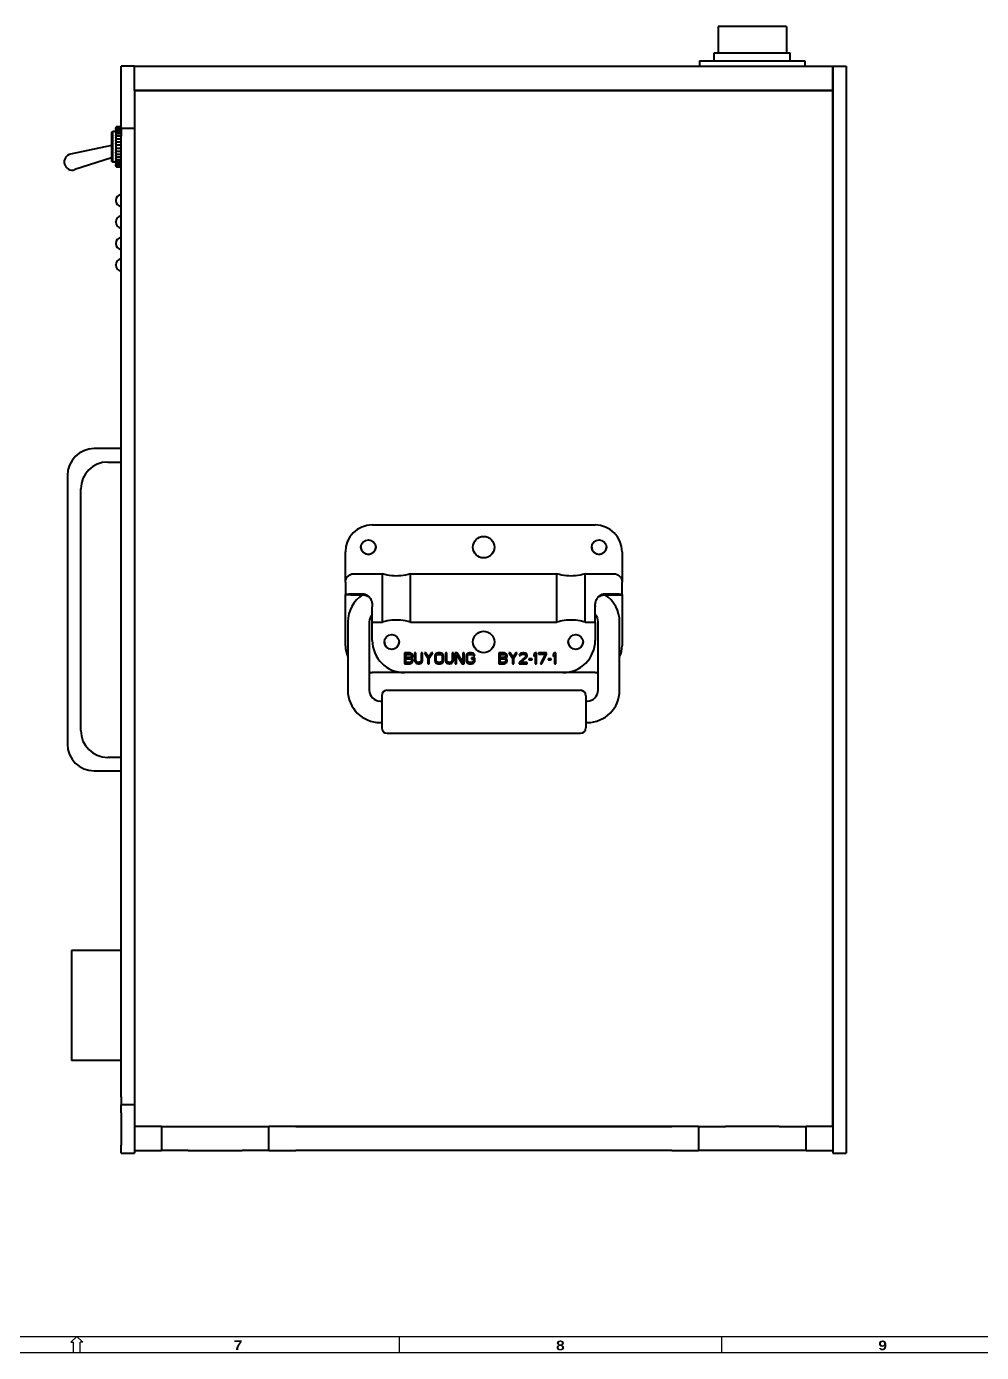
# Model space of a CAD drawing. Header units: millimetres. Extents: x 12 to 1415, y 12 to 997.
# Drawn here: x 703.6 to 1059.2, y 11.9 to 505.7 of the extents above; entities that cross this region are included whole.
import ezdxf

# ---------------------------------------------------------------- set-up
doc = ezdxf.new("R2010")
doc.units = ezdxf.units.MM
doc.header["$LTSCALE"] = 1.2
doc.layers.get('0').update_dxf_attribs({"lineweight": 25})
doc.layers.add('Default', color=7, linetype='Continuous', lineweight=25)
doc.layers.add('가시적인 것(ISO)', color=7, linetype='Continuous', lineweight=40)
doc.styles.get("Standard").update_dxf_attribs({"font": 'txt.shx'})

# ---------------------------------------------------------------- blocks, each defined once
blk = doc.blocks.new('경계 A0_테크윈승압기_도면경계')
at = {"layer": 'Default', "color": 7, "linetype": 'Continuous'}
for p, q in [((34.95, 14.9), (1173.95, 14.9)), ((701.95, 14.9), (701.95, 9.9)), ((701.95, 14.9), (701.95, 9.9)), ((801.95, 14.9), (801.95, 9.9)), ((801.95, 14.9), (801.95, 9.9)), ((9.95, 9.9), (1178.95, 9.9))]:
    blk.add_line(p, q, dxfattribs=at)
at = {"layer": 'Default', "color": 7, "linetype": 'Continuous', "lineweight": 25}
for p, q in [((600.13, 13.08), (601.95, 14.9)), ((600.13, 13.08), (600.95, 13.08)), ((600.95, 9.9), (600.95, 13.08)), ((603.77, 13.08), (601.95, 14.9)), ((602.95, 9.9), (602.95, 13.08)), ((603.77, 13.08), (602.95, 13.08)), ((600.95, 9.9), (602.95, 9.9))]:
    blk.add_line(p, q, dxfattribs=at)
at = {"layer": 'Default', "color": 7, "char_height": 3, "attachment_point": 1, "line_spacing_factor": 0.498}
for s, insert in [('\\f돋움체|b0|i0;\\H3.0000;{\\fArial Black|b0|i0;\\H3.0000;\\fArial Black|b0|i0;\\H3.0000;\\fArial Black|b0|i0;\\H3.0000;7}', (650.65, 13.64)), ('\\f돋움체|b0|i0;\\H3.0000;{\\fArial Black|b0|i0;\\H3.0000;\\fArial Black|b0|i0;\\H3.0000;\\fArial Black|b0|i0;\\H3.0000;8}', (750.65, 13.59)), ('\\f돋움체|b0|i0;\\H3.0000;{\\fArial Black|b0|i0;\\H3.0000;\\fArial Black|b0|i0;\\H3.0000;\\fArial Black|b0|i0;\\H3.0000;9}', (850.65, 13.59))]:
    blk.add_mtext(s, dxfattribs=dict(at, insert=insert))

msp = doc.modelspace()

# ---------------------------------------------------------------- linework, layer by layer
at = {"layer": '가시적인 것(ISO)'}
for p, q in [((986.55, 505.68), (961.15, 505.68)), ((961.15, 505.68), (961.15, 495.88)), ((986.55, 505.68), (986.55, 495.88)), ((959.7, 495.88), (988, 495.88)), ((959.7, 492.88), (959.7, 495.88)), ((988, 492.88), (988, 495.88)), ((743.85, 490.88), (738.85, 490.88)), ((738.85, 487.88), (738.85, 490.88)), ((743.85, 490.88), (1003.85, 490.88)), ((743.85, 481.88), (743.85, 490.88)), ((954.25, 492.88), (993.45, 492.88)), ((954.25, 492.88), (954.25, 490.88)), ((993.45, 492.88), (993.45, 490.88)), ((1003.85, 481.88), (1003.85, 490.88)), ((1003.85, 490.88), (1003.85, 86.08)), ((1003.85, 490.88), (1008.85, 490.88)), ((1008.85, 490.88), (1008.85, 86.08)), ((738.85, 470.88), (738.85, 487.88)), ((743.85, 481.88), (1003.85, 481.88)), ((743.85, 481.88), (743.85, 96.08)), ((1003.85, 481.88), (743.85, 481.88)), ((1003.85, 96.08), (1003.85, 481.88)), ((738.85, 467.88), (738.85, 470.88)), ((735.25, 466.2), (735.75, 466.7)), ((735.25, 466.2), (735.25, 455.64)), ((735.75, 455.13), (735.75, 466.7)), ((735.75, 466.7), (736.85, 466.7)), ((736.85, 467.93), (736.85, 467.85)), ((736.85, 467.85), (736.85, 467.84)), ((736.85, 467.84), (736.85, 467.6)), ((736.85, 467.6), (736.85, 467.58)), ((736.85, 467.58), (736.85, 467.18)), ((736.85, 467.18), (736.85, 467.15)), ((736.85, 467.15), (736.85, 466.61)), ((736.85, 466.61), (736.85, 466.56)), ((736.85, 466.56), (736.85, 465.9)), ((736.85, 465.9), (736.85, 465.84)), ((736.85, 465.84), (736.85, 465.06)), ((736.85, 465.06), (736.85, 465)), ((736.85, 465), (736.85, 464.12)), ((737.06, 465.83), (738.85, 465.83)), ((737.07, 466.64), (738.85, 466.64)), ((737.09, 467.31), (738.85, 467.31)), ((737.1, 468.18), (738.85, 468.18)), ((737.1, 467.83), (738.85, 467.83)), ((738.85, 468.36), (737.11, 468.36)), ((737.11, 468.36), (738.85, 468.36)), ((738.85, 468.18), (737.11, 468.18)), ((738.85, 467.81), (737.11, 467.81)), ((738.85, 467.28), (737.11, 467.28)), ((738.85, 466.59), (737.11, 466.59)), ((738.85, 465.76), (737.11, 465.76)), ((738.85, 464.8), (737.11, 464.8)), ((738.85, 467.88), (738.85, 464.88)), ((738.85, 467.88), (743.85, 467.88)), ((738.85, 107.08), (738.85, 464.88)), ((735.25, 461.4), (720.02, 458.16)), ((736.85, 464.12), (736.85, 464.05)), ((736.85, 464.05), (736.85, 463.1)), ((736.85, 463.1), (736.85, 463.02)), ((736.85, 463.02), (736.85, 462.03)), ((736.85, 462.03), (736.85, 461.95)), ((736.85, 461.95), (736.85, 460.92)), ((736.85, 460.92), (736.85, 460.84)), ((736.85, 460.84), (736.85, 459.82)), ((736.85, 459.82), (736.85, 459.74)), ((736.85, 459.74), (736.85, 458.74)), ((738.85, 463.75), (737.11, 463.75)), ((738.85, 462.64), (737.11, 462.64)), ((738.85, 461.47), (737.11, 461.47)), ((738.85, 460.3), (737.11, 460.3)), ((735.25, 456.82), (721.57, 452.38)), ((736.85, 455.13), (735.75, 455.13)), ((736.85, 458.74), (736.85, 458.67)), ((736.85, 458.67), (736.85, 457.72)), ((736.85, 457.72), (736.85, 457.65)), ((736.85, 457.65), (736.85, 456.77)), ((736.85, 456.77), (736.85, 456.71)), ((736.85, 456.71), (736.85, 455.93)), ((736.85, 455.93), (736.85, 455.87)), ((736.85, 455.87), (736.85, 455.2)), ((736.85, 455.2), (736.85, 455.16)), ((736.85, 455.16), (736.85, 454.62)), ((736.85, 454.62), (736.85, 454.58)), ((736.85, 454.58), (736.85, 454.19)), ((737.06, 455.93), (738.85, 455.93)), ((737.07, 455.13), (738.85, 455.13)), ((737.09, 454.46), (738.85, 454.46)), ((738.85, 459.13), (737.11, 459.13)), ((738.85, 458.01), (737.11, 458.01)), ((738.85, 456.97), (737.11, 456.97)), ((738.85, 456.01), (737.11, 456.01)), ((738.85, 455.18), (737.11, 455.18)), ((738.85, 454.49), (737.11, 454.49)), ((736.85, 454.19), (736.85, 454.17)), ((736.85, 454.17), (736.85, 453.93)), ((736.85, 453.93), (736.85, 453.91)), ((736.85, 453.91), (736.85, 453.83)), ((737.1, 453.94), (738.85, 453.94)), ((737.1, 453.59), (738.85, 453.59)), ((738.85, 453.96), (737.11, 453.96)), ((738.85, 453.59), (737.11, 453.59)), ((738.85, 453.41), (737.11, 453.41)), ((737.11, 453.41), (738.85, 453.41)), ((736.85, 440.83), (736.85, 440.93)), ((736.85, 432.83), (736.85, 432.93)), ((736.85, 424.83), (736.85, 424.93)), ((736.85, 416.83), (736.85, 416.93)), ((738.85, 348.48), (728.85, 348.48)), ((733.85, 343.48), (738.85, 343.48)), ((718.85, 338.48), (718.85, 238.48)), ((723.85, 243.48), (723.85, 333.48)), ((832.35, 320.08), (915.35, 320.08)), ((822.35, 298.75), (822.35, 310.08)), ((925.35, 310.08), (925.35, 298.75)), ((825.35, 301.86), (836.13, 301.86)), ((836.13, 283.85), (836.13, 301.86)), ((846.56, 301.86), (901.13, 301.86)), ((846.56, 283.85), (846.56, 301.86)), ((901.13, 283.85), (901.13, 301.86)), ((911.56, 301.86), (922.35, 301.86)), ((911.56, 283.85), (911.56, 301.86)), ((822.35, 298.75), (822.35, 294.08)), ((925.35, 294.08), (925.35, 298.75)), ((822.35, 275.08), (822.35, 294.08)), ((824.35, 294.08), (822.35, 294.08)), ((825.35, 294.42), (828.85, 294.42)), ((825.35, 294.08), (828.85, 294.08)), ((918.85, 294.42), (922.35, 294.42)), ((918.85, 294.08), (922.35, 294.08)), ((923.35, 294.08), (925.35, 294.08)), ((925.35, 294.08), (925.35, 275.08)), ((832.35, 289.95), (832.35, 289.62)), ((832.35, 283.85), (832.35, 289.62)), ((915.35, 289.95), (915.35, 289.62)), ((915.35, 283.85), (915.35, 289.62)), ((823.25, 283.98), (823.25, 258.48)), ((831.25, 283.98), (831.25, 258.48)), ((832.35, 277.08), (832.35, 283.85)), ((832.35, 283.85), (836.13, 283.85)), ((846.56, 283.85), (901.13, 283.85)), ((911.56, 283.85), (915.35, 283.85)), ((915.35, 283.85), (915.35, 277.08)), ((916.45, 258.48), (916.45, 283.98)), ((924.45, 258.48), (924.45, 283.98)), ((844.34, 272.38), (844.34, 268.38)), ((846.34, 272.38), (844.34, 272.38)), ((844.84, 271.87), (846.42, 271.87)), ((844.84, 270.68), (844.84, 271.87)), ((846.75, 272.3), (846.34, 272.38)), ((846.42, 271.87), (846.67, 271.79)), ((846.67, 271.79), (846.84, 271.62)), ((847.09, 272.04), (846.75, 272.3)), ((846.84, 271.62), (846.92, 271.36)), ((847.34, 271.7), (847.09, 272.04)), ((847.42, 271.45), (847.34, 271.7)), ((848.09, 272.38), (848.09, 269.75)), ((848.59, 272.38), (848.09, 272.38)), ((848.59, 269.75), (848.59, 272.38)), ((850.59, 272.38), (850.59, 269.75)), ((851.09, 272.38), (850.59, 272.38)), ((851.09, 269.75), (851.09, 272.38)), ((851.75, 272.38), (853.09, 270.43)), ((852.25, 272.38), (851.75, 272.38)), ((853.34, 270.77), (852.25, 272.38)), ((854.42, 272.38), (853.34, 270.77)), ((853.59, 270.43), (854.92, 272.38)), ((854.92, 272.38), (854.42, 272.38)), ((855.84, 271.79), (855.67, 271.45)), ((856.17, 272.13), (855.84, 271.79)), ((856.5, 272.3), (856.17, 272.13)), ((856.17, 271.36), (856.34, 271.62)), ((856.34, 271.62), (856.59, 271.79)), ((856.92, 272.38), (856.5, 272.3)), ((856.59, 271.79), (856.92, 271.87)), ((857.59, 272.38), (856.92, 272.38)), ((856.92, 271.87), (857.59, 271.87)), ((858, 272.3), (857.59, 272.38)), ((857.59, 271.87), (857.92, 271.79)), ((857.92, 271.79), (858.17, 271.62)), ((858.34, 272.13), (858, 272.3)), ((858.17, 271.62), (858.34, 271.36)), ((858.67, 271.79), (858.34, 272.13)), ((858.84, 271.45), (858.67, 271.79)), ((859.59, 272.38), (859.59, 269.75)), ((860.09, 272.38), (859.59, 272.38)), ((860.09, 269.75), (860.09, 272.38)), ((862.09, 272.38), (862.09, 269.75)), ((862.59, 272.38), (862.09, 272.38)), ((862.59, 269.75), (862.59, 272.38)), ((863.25, 272.38), (863.25, 268.38)), ((864, 272.38), (863.25, 272.38)), ((863.75, 268.38), (863.75, 271.87)), ((863.75, 271.87), (865.84, 268.38)), ((866.09, 268.98), (864, 272.38)), ((866.09, 272.38), (866.09, 268.98)), ((866.59, 272.38), (866.09, 272.38)), ((866.59, 268.38), (866.59, 272.38)), ((867.5, 271.79), (867.34, 271.45)), ((867.84, 272.13), (867.5, 271.79)), ((868.17, 272.3), (867.84, 272.13)), ((867.84, 271.36), (868, 271.62)), ((868, 271.62), (868.25, 271.79)), ((868.59, 272.38), (868.17, 272.3)), ((868.25, 271.79), (868.59, 271.87)), ((869.34, 272.38), (868.59, 272.38)), ((868.59, 271.87), (869.34, 271.87)), ((869.75, 272.3), (869.34, 272.38)), ((869.34, 271.87), (869.67, 271.79)), ((869.67, 271.79), (869.92, 271.62)), ((870.09, 272.13), (869.75, 272.3)), ((869.92, 271.62), (870, 271.36)), ((870.42, 271.79), (870.09, 272.13)), ((870.5, 271.36), (870.42, 271.79)), ((879.44, 272.38), (879.44, 268.38)), ((881.44, 272.38), (879.44, 272.38)), ((879.94, 271.87), (881.52, 271.87)), ((879.94, 270.68), (879.94, 271.87)), ((881.85, 272.3), (881.44, 272.38)), ((881.52, 271.87), (881.77, 271.79)), ((881.77, 271.79), (881.94, 271.62)), ((882.19, 272.04), (881.85, 272.3)), ((881.94, 271.62), (882.02, 271.36)), ((882.44, 271.7), (882.19, 272.04)), ((882.52, 271.45), (882.44, 271.7)), ((883.19, 272.38), (884.52, 270.43)), ((883.69, 272.38), (883.19, 272.38)), ((884.77, 270.77), (883.69, 272.38)), ((885.85, 272.38), (884.77, 270.77)), ((885.02, 270.43), (886.35, 272.38)), ((886.35, 272.38), (885.85, 272.38)), ((887.19, 271.79), (887.1, 271.45)), ((887.52, 272.13), (887.19, 271.79)), ((887.85, 272.3), (887.52, 272.13)), ((887.52, 271.45), (887.69, 271.7)), ((887.69, 271.7), (887.94, 271.87)), ((888.44, 272.38), (887.85, 272.3)), ((887.94, 271.87), (888.35, 271.96)), ((888.35, 271.96), (888.69, 271.96)), ((888.77, 272.38), (888.44, 272.38)), ((888.69, 271.96), (889.1, 271.87)), ((889.27, 272.3), (888.77, 272.38)), ((889.1, 271.87), (889.35, 271.7)), ((889.6, 272.13), (889.27, 272.3)), ((889.35, 271.7), (889.52, 271.45)), ((889.94, 271.79), (889.6, 272.13)), ((890.02, 271.45), (889.94, 271.79)), ((893.02, 272.38), (892.52, 271.79)), ((892.52, 271.79), (892.52, 271.11)), ((892.52, 271.11), (893.02, 271.7)), ((893.52, 272.38), (893.02, 272.38)), ((893.02, 271.7), (893.02, 268.38)), ((893.52, 268.38), (893.52, 272.38)), ((894.19, 272.38), (894.19, 271.96)), ((897.19, 272.38), (894.19, 272.38)), ((894.19, 271.96), (896.69, 271.96)), ((896.69, 271.96), (895.02, 268.38)), ((895.52, 268.38), (897.19, 271.96)), ((897.19, 271.96), (897.19, 272.38)), ((900.19, 272.38), (899.69, 271.79)), ((899.69, 271.79), (899.69, 271.11)), ((899.69, 271.11), (900.19, 271.7)), ((900.69, 272.38), (900.19, 272.38)), ((900.19, 271.7), (900.19, 268.38)), ((900.69, 268.38), (900.69, 272.38)), ((844.34, 268.38), (846.34, 268.38)), ((846.42, 270.68), (844.84, 270.68)), ((844.84, 270.17), (846.42, 270.17)), ((844.84, 268.89), (844.84, 270.17)), ((846.42, 268.89), (844.84, 268.89)), ((846.34, 268.38), (846.75, 268.47)), ((846.67, 270.77), (846.42, 270.68)), ((846.42, 270.17), (846.67, 270.09)), ((846.67, 268.98), (846.42, 268.89)), ((846.84, 270.94), (846.67, 270.77)), ((846.67, 270.09), (846.84, 269.92)), ((846.84, 269.15), (846.67, 268.98)), ((846.75, 268.47), (847.09, 268.72)), ((846.92, 271.19), (846.84, 270.94)), ((846.84, 269.92), (846.92, 269.66)), ((846.92, 269.41), (846.84, 269.15)), ((846.92, 271.36), (846.92, 271.19)), ((846.92, 270.43), (847.09, 270.51)), ((847.09, 270.34), (846.92, 270.43)), ((846.92, 269.66), (846.92, 269.41)), ((847.09, 270.51), (847.34, 270.85)), ((847.34, 270), (847.09, 270.34)), ((847.09, 268.72), (847.34, 269.07)), ((847.34, 270.85), (847.42, 271.11)), ((847.42, 269.75), (847.34, 270)), ((847.34, 269.07), (847.42, 269.32)), ((847.42, 271.11), (847.42, 271.45)), ((847.42, 269.32), (847.42, 269.75)), ((848.09, 269.75), (848.17, 269.32)), ((848.17, 269.32), (848.34, 268.98)), ((848.34, 268.98), (848.67, 268.64)), ((848.67, 269.41), (848.59, 269.75)), ((848.84, 269.15), (848.67, 269.41)), ((848.67, 268.64), (849, 268.47)), ((849.09, 268.98), (848.84, 269.15)), ((849, 268.47), (849.42, 268.38)), ((849.42, 268.89), (849.09, 268.98)), ((849.75, 268.89), (849.42, 268.89)), ((849.42, 268.38), (849.75, 268.38)), ((850.09, 268.98), (849.75, 268.89)), ((849.75, 268.38), (850.17, 268.47)), ((850.34, 269.15), (850.09, 268.98)), ((850.17, 268.47), (850.5, 268.64)), ((850.5, 269.41), (850.34, 269.15)), ((850.59, 269.75), (850.5, 269.41)), ((850.5, 268.64), (850.84, 268.98)), ((850.84, 268.98), (851, 269.32)), ((851, 269.32), (851.09, 269.75)), ((853.09, 270.43), (853.09, 268.38)), ((853.09, 268.38), (853.59, 268.38)), ((853.59, 268.38), (853.59, 270.43)), ((855.67, 271.45), (855.59, 271.02)), ((855.59, 271.02), (855.59, 269.75)), ((855.59, 269.75), (855.67, 269.32)), ((855.67, 269.32), (855.84, 268.98)), ((855.84, 268.98), (856.17, 268.64)), ((856.09, 271.02), (856.17, 271.36)), ((856.09, 269.75), (856.09, 271.02)), ((856.17, 269.41), (856.09, 269.75)), ((856.34, 269.15), (856.17, 269.41)), ((856.17, 268.64), (856.5, 268.47)), ((856.59, 268.98), (856.34, 269.15)), ((856.5, 268.47), (856.92, 268.38)), ((856.92, 268.89), (856.59, 268.98)), ((857.59, 268.89), (856.92, 268.89)), ((856.92, 268.38), (857.59, 268.38)), ((857.92, 268.98), (857.59, 268.89)), ((857.59, 268.38), (858, 268.47)), ((858.17, 269.15), (857.92, 268.98)), ((858, 268.47), (858.34, 268.64)), ((858.34, 269.41), (858.17, 269.15)), ((858.34, 271.36), (858.42, 271.02)), ((858.42, 269.75), (858.34, 269.41)), ((858.34, 268.64), (858.67, 268.98)), ((858.42, 271.02), (858.42, 269.75)), ((858.67, 268.98), (858.84, 269.32)), ((858.92, 271.02), (858.84, 271.45)), ((858.84, 269.32), (858.92, 269.75)), ((858.92, 269.75), (858.92, 271.02)), ((859.59, 269.75), (859.67, 269.32)), ((859.67, 269.32), (859.84, 268.98)), ((859.84, 268.98), (860.17, 268.64)), ((860.17, 269.41), (860.09, 269.75)), ((860.34, 269.15), (860.17, 269.41)), ((860.17, 268.64), (860.5, 268.47)), ((860.59, 268.98), (860.34, 269.15)), ((860.5, 268.47), (860.92, 268.38)), ((860.92, 268.89), (860.59, 268.98)), ((861.25, 268.89), (860.92, 268.89)), ((860.92, 268.38), (861.25, 268.38)), ((861.59, 268.98), (861.25, 268.89)), ((861.25, 268.38), (861.67, 268.47)), ((861.84, 269.15), (861.59, 268.98)), ((861.67, 268.47), (862, 268.64)), ((862, 269.41), (861.84, 269.15)), ((862.09, 269.75), (862, 269.41)), ((862, 268.64), (862.34, 268.98)), ((862.34, 268.98), (862.5, 269.32)), ((862.5, 269.32), (862.59, 269.75)), ((863.25, 268.38), (863.75, 268.38)), ((865.84, 268.38), (866.59, 268.38)), ((867.34, 271.45), (867.25, 271.02)), ((867.25, 271.02), (867.25, 269.75)), ((867.25, 269.75), (867.34, 269.32)), ((867.34, 269.32), (867.5, 268.98)), ((867.5, 268.98), (867.84, 268.64)), ((867.75, 271.02), (867.84, 271.36)), ((867.75, 269.75), (867.75, 271.02)), ((867.84, 269.41), (867.75, 269.75)), ((868, 269.15), (867.84, 269.41)), ((867.84, 268.64), (868.17, 268.47)), ((868.25, 268.98), (868, 269.15)), ((868.17, 268.47), (868.59, 268.38)), ((868.59, 268.89), (868.25, 268.98)), ((869.34, 268.89), (868.59, 268.89)), ((868.59, 268.38), (869.34, 268.38)), ((869.25, 270.6), (869.25, 270.09)), ((870.5, 270.6), (869.25, 270.6)), ((869.25, 270.09), (870, 270.09)), ((869.67, 268.98), (869.34, 268.89)), ((869.34, 268.38), (869.75, 268.47)), ((869.92, 269.15), (869.67, 268.98)), ((869.75, 268.47), (870.09, 268.64)), ((870, 269.41), (869.92, 269.15)), ((870, 271.36), (870.5, 271.36)), ((870, 270.09), (870, 269.41)), ((870.09, 268.64), (870.42, 268.98)), ((870.42, 268.98), (870.5, 269.32)), ((870.5, 269.32), (870.5, 270.6)), ((879.44, 268.38), (881.44, 268.38)), ((881.52, 270.68), (879.94, 270.68)), ((879.94, 270.17), (881.52, 270.17)), ((879.94, 268.89), (879.94, 270.17)), ((881.52, 268.89), (879.94, 268.89)), ((881.44, 268.38), (881.85, 268.47)), ((881.77, 270.77), (881.52, 270.68)), ((881.52, 270.17), (881.77, 270.09)), ((881.77, 268.98), (881.52, 268.89)), ((881.94, 270.94), (881.77, 270.77)), ((881.77, 270.09), (881.94, 269.92)), ((881.94, 269.15), (881.77, 268.98)), ((881.85, 268.47), (882.19, 268.72)), ((882.02, 271.19), (881.94, 270.94)), ((881.94, 269.92), (882.02, 269.66)), ((882.02, 269.41), (881.94, 269.15)), ((882.02, 271.36), (882.02, 271.19)), ((882.02, 270.43), (882.19, 270.51)), ((882.19, 270.34), (882.02, 270.43)), ((882.02, 269.66), (882.02, 269.41)), ((882.19, 270.51), (882.44, 270.85)), ((882.44, 270), (882.19, 270.34)), ((882.19, 268.72), (882.44, 269.07)), ((882.44, 270.85), (882.52, 271.11)), ((882.52, 269.75), (882.44, 270)), ((882.44, 269.07), (882.52, 269.32)), ((882.52, 271.11), (882.52, 271.45)), ((882.52, 269.32), (882.52, 269.75)), ((884.52, 270.43), (884.52, 268.38)), ((884.52, 268.38), (885.02, 268.38)), ((885.02, 268.38), (885.02, 270.43)), ((889.35, 270.94), (887.02, 268.81)), ((887.02, 268.81), (887.02, 268.38)), ((887.02, 268.38), (890.02, 268.38)), ((887.1, 271.45), (887.52, 271.45)), ((887.69, 268.81), (889.77, 270.68)), ((890.02, 268.81), (887.69, 268.81)), ((889.52, 271.28), (889.35, 270.94)), ((889.52, 271.45), (889.52, 271.28)), ((889.77, 270.68), (889.94, 270.94)), ((889.94, 270.94), (890.02, 271.28)), ((890.02, 271.28), (890.02, 271.45)), ((890.02, 268.38), (890.02, 268.81)), ((890.69, 270.26), (890.69, 269.83)), ((891.85, 270.26), (890.69, 270.26)), ((890.69, 269.83), (891.85, 269.83)), ((891.85, 269.83), (891.85, 270.26)), ((893.02, 268.38), (893.52, 268.38)), ((895.02, 268.38), (895.52, 268.38)), ((897.85, 270.26), (897.85, 269.83)), ((899.02, 270.26), (897.85, 270.26)), ((897.85, 269.83), (899.02, 269.83)), ((899.02, 269.83), (899.02, 270.26)), ((900.19, 268.38), (900.69, 268.38)), ((844.35, 265.08), (832.35, 265.08)), ((903.35, 265.08), (844.35, 265.08)), ((915.35, 265.08), (903.35, 265.08)), ((837.85, 258.48), (909.85, 258.48)), ((835.25, 254.48), (835.85, 254.48)), ((835.85, 256.48), (835.85, 244.48)), ((911.85, 256.48), (911.85, 244.48)), ((911.85, 254.48), (912.45, 254.48)), ((835.25, 246.48), (835.85, 246.48)), ((837.85, 242.48), (909.85, 242.48)), ((911.85, 246.48), (912.45, 246.48)), ((738.85, 233.48), (733.85, 233.48)), ((728.85, 228.48), (738.85, 228.48)), ((720.35, 161.58), (720.35, 120.58)), ((738.85, 161.58), (720.35, 161.58)), ((738.85, 120.58), (720.35, 120.58)), ((738.85, 107.08), (738.85, 104.08)), ((738.85, 101.08), (738.85, 104.08)), ((743.85, 104.08), (738.85, 104.08)), ((738.85, 101.08), (738.85, 89.08)), ((753.85, 96.08), (743.85, 96.08)), ((743.85, 96.08), (743.85, 87.08)), ((753.85, 96.08), (753.85, 87.08)), ((753.85, 96.08), (763.85, 96.08)), ((763.85, 96.08), (783.85, 96.08)), ((783.85, 96.08), (793.85, 96.08)), ((803.85, 96.08), (793.85, 96.08)), ((793.85, 87.08), (793.85, 96.08)), ((803.85, 96.08), (943.85, 96.08)), ((943.85, 96.08), (803.85, 96.08)), ((953.85, 96.08), (943.85, 96.08)), ((953.85, 96.08), (953.85, 87.08)), ((953.85, 96.08), (963.85, 96.08)), ((983.85, 96.08), (963.85, 96.08)), ((983.85, 96.08), (993.85, 96.08)), ((1003.85, 96.08), (993.85, 96.08)), ((993.85, 87.08), (993.85, 96.08)), ((1003.85, 96.08), (1003.85, 87.08)), ((738.85, 86.08), (738.85, 89.08)), ((738.85, 86.08), (743.85, 86.08)), ((743.85, 87.08), (743.85, 86.08)), ((743.85, 87.08), (753.85, 87.08)), ((763.85, 87.08), (753.85, 87.08)), ((763.85, 87.08), (783.85, 87.08)), ((793.85, 87.08), (783.85, 87.08)), ((793.85, 87.08), (803.85, 87.08)), ((943.85, 87.08), (803.85, 87.08)), ((943.85, 87.08), (953.85, 87.08)), ((963.85, 87.08), (953.85, 87.08)), ((983.85, 87.08), (963.85, 87.08)), ((993.85, 87.08), (983.85, 87.08)), ((993.85, 87.08), (1003.85, 87.08)), ((1003.85, 86.08), (1008.85, 86.08))]:
    msp.add_line(p, q, dxfattribs=at)
for centre, radius in [((830.9, 311.78), 2.75), ((873.85, 311.78), 4), ((916.8, 311.78), 2.75), ((839.6, 276.48), 2.75), ((873.85, 276.48), 4), ((908.1, 276.48), 2.75)]:
    msp.add_circle(centre, radius, dxfattribs=at)
for centre, radius, start, end in [((720.65, 455.23), 3, 101.9999, 195), ((720.65, 455.23), 3, 195, 288.0001), ((739.05, 440.93), 2.2, 95.2159, 180), ((739.05, 440.83), 2.2, 180, 264.7841), ((739.05, 432.93), 2.2, 95.2159, 180), ((739.05, 432.83), 2.2, 180, 264.7841), ((739.05, 424.93), 2.2, 95.2159, 180), ((739.05, 424.83), 2.2, 180, 264.7841), ((739.05, 416.93), 2.2, 95.2159, 180), ((739.05, 416.83), 2.2, 180, 264.7841), ((728.85, 338.48), 10, 90, 180), ((733.85, 333.48), 10, 90, 180), ((832.35, 310.08), 10, 90, 180), ((915.35, 310.08), 10, 0, 90), ((830.9, 311.83), 2.75, 180.4364, 359.5636), ((916.8, 311.83), 2.75, 180.4364, 359.5636), ((835.25, 283.98), 12, 122.7551, 180), ((912.45, 283.98), 12, 0, 57.2449), ((835.25, 283.98), 4, 136.4688, 180), ((912.45, 283.98), 4, 0, 43.5312), ((844.35, 277.08), 12, 180, 270), ((903.35, 277.08), 12, 270, 0), ((832.35, 275.08), 10, 180, 204.4946), ((839.6, 276.53), 2.75, 180.4364, 359.5636), ((908.1, 276.53), 2.75, 180.4364, 359.5636), ((915.35, 275.08), 10, 335.5054, 0), ((832.35, 275.08), 10, 263.6847, 270), ((915.35, 275.08), 10, 270, 276.3153), ((835.25, 258.48), 12, 180, 270), ((835.25, 258.48), 4, 180, 270), ((837.85, 256.48), 2, 90, 180), ((909.85, 256.48), 2, 0, 90), ((912.45, 258.48), 12, 270, 0), ((912.45, 258.48), 4, 270, 0), ((733.85, 243.48), 10, 180, 270), ((837.85, 244.48), 2, 180, 270), ((909.85, 244.48), 2, 270, 0), ((728.85, 238.48), 10, 180, 270)]:
    msp.add_arc(centre, radius, start, end, dxfattribs=at)
for points in [[(736.85, 467.93), (736.85, 467.94), (736.85, 467.94), (736.86, 467.95), (736.86, 467.95), (736.86, 467.96)], [(736.86, 467.88), (736.86, 467.88), (736.86, 467.87), (736.85, 467.86), (736.85, 467.86), (736.85, 467.85)], [(736.85, 467.84), (736.85, 467.84), (736.85, 467.84), (736.86, 467.85), (736.86, 467.85), (736.86, 467.86)], [(736.86, 467.63), (736.86, 467.63), (736.86, 467.62), (736.85, 467.61), (736.85, 467.6), (736.85, 467.6)], [(736.85, 467.58), (736.85, 467.58), (736.85, 467.58), (736.86, 467.58), (736.86, 467.59), (736.86, 467.59)], [(736.86, 467.22), (736.86, 467.21), (736.86, 467.2), (736.85, 467.19), (736.85, 467.19), (736.85, 467.18)], [(736.85, 467.15), (736.85, 467.15), (736.85, 467.15), (736.86, 467.15), (736.86, 467.15), (736.86, 467.15)], [(736.86, 466.65), (736.86, 466.64), (736.86, 466.63), (736.85, 466.62), (736.85, 466.61), (736.85, 466.61)], [(736.85, 466.56), (736.85, 466.56), (736.85, 466.56), (736.86, 466.56), (736.86, 466.56), (736.86, 466.56)], [(736.86, 465.93), (736.86, 465.93), (736.86, 465.92), (736.85, 465.91), (736.85, 465.9), (736.85, 465.9)], [(736.85, 465.84), (736.85, 465.84), (736.85, 465.84), (736.86, 465.83), (736.86, 465.83), (736.86, 465.83)], [(736.86, 465.1), (736.86, 465.09), (736.86, 465.08), (736.85, 465.07), (736.85, 465.06), (736.85, 465.06)], [(736.85, 465), (736.85, 464.99), (736.85, 464.99), (736.86, 464.99), (736.86, 464.98), (736.86, 464.98)], [(737.06, 468.29), (737.04, 468.25), (736.99, 468.17), (736.92, 468.06), (736.88, 467.99), (736.86, 467.96)], [(736.86, 467.88), (736.88, 467.92), (736.92, 468), (736.99, 468.13), (737.04, 468.22), (737.06, 468.26)], [(737.06, 468.13), (737.04, 468.1), (736.99, 468.04), (736.92, 467.95), (736.88, 467.89), (736.86, 467.86)], [(736.86, 467.63), (736.88, 467.68), (736.92, 467.77), (736.99, 467.91), (737.04, 468), (737.06, 468.05)], [(737.06, 467.8), (737.04, 467.78), (736.99, 467.73), (736.92, 467.66), (736.88, 467.61), (736.86, 467.59)], [(736.86, 467.22), (736.88, 467.26), (736.92, 467.36), (736.99, 467.51), (737.04, 467.61), (737.06, 467.66)], [(737.06, 467.3), (737.04, 467.28), (736.99, 467.25), (736.92, 467.2), (736.88, 467.17), (736.86, 467.15)], [(736.86, 466.65), (736.88, 466.7), (736.92, 466.8), (736.99, 466.95), (737.04, 467.06), (737.06, 467.11)], [(737.06, 466.64), (737.04, 466.63), (736.99, 466.61), (736.92, 466.59), (736.88, 466.57), (736.86, 466.56)], [(736.86, 465.93), (736.88, 465.98), (736.92, 466.09), (736.99, 466.24), (737.04, 466.35), (737.06, 466.4)], [(737.06, 465.83), (737.04, 465.83), (736.99, 465.83), (736.92, 465.83), (736.88, 465.83), (736.86, 465.83)], [(736.86, 465.1), (736.88, 465.15), (736.92, 465.25), (736.99, 465.4), (737.04, 465.51), (737.06, 465.56)], [(737.06, 464.91), (737.04, 464.92), (736.99, 464.93), (736.92, 464.96), (736.88, 464.98), (736.86, 464.98)], [(736.86, 464.16), (736.88, 464.21), (736.92, 464.3), (736.99, 464.45), (737.04, 464.55), (737.06, 464.6)], [(737.06, 468.26), (737.07, 468.27), (737.08, 468.3), (737.1, 468.33), (737.1, 468.35), (737.11, 468.36), (737.11, 468.36)], [(737.11, 468.36), (737.11, 468.36), (737.1, 468.36), (737.1, 468.35), (737.08, 468.32), (737.07, 468.3), (737.06, 468.29)], [(737.06, 468.05), (737.07, 468.07), (737.08, 468.1), (737.1, 468.13), (737.1, 468.16), (737.11, 468.17), (737.11, 468.18)], [(737.11, 468.18), (737.11, 468.18), (737.1, 468.18), (737.1, 468.18), (737.08, 468.16), (737.07, 468.14), (737.06, 468.13)], [(737.11, 467.81), (737.11, 467.82), (737.1, 467.83), (737.1, 467.83), (737.08, 467.82), (737.07, 467.81), (737.06, 467.8)], [(737.06, 467.66), (737.07, 467.68), (737.08, 467.71), (737.1, 467.76), (737.1, 467.79), (737.11, 467.81), (737.11, 467.81)], [(737.11, 467.28), (737.11, 467.29), (737.1, 467.3), (737.1, 467.31), (737.08, 467.31), (737.07, 467.3), (737.06, 467.3)], [(737.06, 467.11), (737.07, 467.13), (737.08, 467.16), (737.1, 467.21), (737.1, 467.25), (737.11, 467.27), (737.11, 467.28)], [(737.11, 466.59), (737.11, 466.6), (737.1, 466.61), (737.1, 466.63), (737.08, 466.64), (737.07, 466.64), (737.06, 466.64)], [(737.06, 466.4), (737.07, 466.42), (737.08, 466.46), (737.1, 466.51), (737.1, 466.55), (737.11, 466.58), (737.11, 466.59)], [(737.11, 465.76), (737.11, 465.77), (737.1, 465.79), (737.1, 465.81), (737.08, 465.83), (737.07, 465.83), (737.06, 465.83)], [(737.06, 465.56), (737.07, 465.58), (737.08, 465.62), (737.1, 465.67), (737.1, 465.71), (737.11, 465.74), (737.11, 465.76)], [(737.11, 464.8), (737.11, 464.82), (737.1, 464.84), (737.1, 464.87), (737.08, 464.9), (737.07, 464.91), (737.06, 464.91)], [(737.06, 464.6), (737.07, 464.62), (737.08, 464.66), (737.1, 464.71), (737.1, 464.76), (737.11, 464.79), (737.11, 464.8)], [(736.86, 464.16), (736.86, 464.15), (736.86, 464.15), (736.85, 464.13), (736.85, 464.12), (736.85, 464.12)], [(736.85, 464.05), (736.85, 464.05), (736.85, 464.04), (736.86, 464.04), (736.86, 464.03), (736.86, 464.03)], [(736.86, 463.14), (736.86, 463.13), (736.86, 463.12), (736.85, 463.11), (736.85, 463.11), (736.85, 463.1)], [(736.85, 463.02), (736.85, 463.02), (736.85, 463.02), (736.86, 463.01), (736.86, 463), (736.86, 463)], [(736.86, 462.06), (736.86, 462.06), (736.86, 462.05), (736.85, 462.04), (736.85, 462.03), (736.85, 462.03)], [(736.85, 461.95), (736.85, 461.94), (736.85, 461.94), (736.86, 461.93), (736.86, 461.92), (736.86, 461.92)], [(736.86, 460.96), (736.86, 460.95), (736.86, 460.95), (736.85, 460.94), (736.85, 460.93), (736.85, 460.92)], [(736.85, 460.84), (736.85, 460.84), (736.85, 460.83), (736.86, 460.82), (736.86, 460.82), (736.86, 460.81)], [(736.86, 459.85), (736.86, 459.85), (736.86, 459.84), (736.85, 459.83), (736.85, 459.82), (736.85, 459.82)], [(736.85, 459.74), (736.85, 459.74), (736.85, 459.73), (736.86, 459.72), (736.86, 459.71), (736.86, 459.71)], [(737.06, 463.89), (737.04, 463.9), (736.99, 463.94), (736.92, 463.98), (736.88, 464.02), (736.86, 464.03)], [(736.86, 463.14), (736.88, 463.18), (736.92, 463.27), (736.99, 463.41), (737.04, 463.51), (737.06, 463.56)], [(737.06, 462.79), (737.04, 462.81), (736.99, 462.86), (736.92, 462.93), (736.88, 462.98), (736.86, 463)], [(736.86, 462.06), (736.88, 462.1), (736.92, 462.18), (736.99, 462.31), (737.04, 462.4), (737.06, 462.44)], [(737.06, 461.64), (737.04, 461.68), (736.99, 461.74), (736.92, 461.83), (736.88, 461.89), (736.86, 461.92)], [(736.86, 460.96), (736.88, 460.99), (736.92, 461.06), (736.99, 461.17), (737.04, 461.25), (737.06, 461.29)], [(737.06, 460.48), (737.04, 460.52), (736.99, 460.59), (736.92, 460.71), (736.88, 460.78), (736.86, 460.81)], [(736.86, 459.85), (736.88, 459.88), (736.92, 459.94), (736.99, 460.03), (737.04, 460.09), (737.06, 460.12)], [(737.06, 459.33), (737.04, 459.37), (736.99, 459.46), (736.92, 459.58), (736.88, 459.67), (736.86, 459.71)], [(737.11, 463.75), (737.11, 463.77), (737.1, 463.8), (737.1, 463.84), (737.08, 463.87), (737.07, 463.88), (737.06, 463.89)], [(737.06, 463.56), (737.07, 463.57), (737.08, 463.61), (737.1, 463.66), (737.1, 463.71), (737.11, 463.74), (737.11, 463.75)], [(737.11, 462.64), (737.11, 462.65), (737.1, 462.68), (737.1, 462.72), (737.08, 462.76), (737.07, 462.78), (737.06, 462.79)], [(737.06, 462.44), (737.07, 462.46), (737.08, 462.49), (737.1, 462.54), (737.1, 462.59), (737.11, 462.62), (737.11, 462.64)], [(737.11, 461.47), (737.11, 461.49), (737.1, 461.52), (737.1, 461.57), (737.08, 461.61), (737.07, 461.63), (737.06, 461.64)], [(737.06, 461.29), (737.07, 461.3), (737.08, 461.33), (737.1, 461.37), (737.1, 461.42), (737.11, 461.46), (737.11, 461.47)], [(737.11, 460.3), (737.11, 460.31), (737.1, 460.35), (737.1, 460.39), (737.08, 460.44), (737.07, 460.47), (737.06, 460.48)], [(737.06, 460.12), (737.07, 460.14), (737.08, 460.16), (737.1, 460.2), (737.1, 460.25), (737.11, 460.28), (737.11, 460.3)], [(737.11, 459.13), (737.11, 459.15), (737.1, 459.18), (737.1, 459.23), (737.08, 459.28), (737.07, 459.31), (737.06, 459.33)], [(736.86, 458.77), (736.86, 458.76), (736.86, 458.76), (736.85, 458.75), (736.85, 458.75), (736.85, 458.74)], [(736.85, 458.67), (736.85, 458.66), (736.85, 458.66), (736.86, 458.64), (736.86, 458.64), (736.86, 458.63)], [(736.86, 457.74), (736.86, 457.74), (736.86, 457.73), (736.85, 457.73), (736.85, 457.72), (736.85, 457.72)], [(736.85, 457.65), (736.85, 457.64), (736.85, 457.64), (736.86, 457.62), (736.86, 457.62), (736.86, 457.61)], [(736.86, 456.79), (736.86, 456.78), (736.86, 456.78), (736.85, 456.78), (736.85, 456.78), (736.85, 456.77)], [(736.85, 456.71), (736.85, 456.7), (736.85, 456.7), (736.86, 456.68), (736.86, 456.68), (736.86, 456.67)], [(736.86, 455.93), (736.86, 455.93), (736.86, 455.93), (736.85, 455.93), (736.85, 455.93), (736.85, 455.93)], [(736.85, 455.87), (736.85, 455.87), (736.85, 455.86), (736.86, 455.85), (736.86, 455.84), (736.86, 455.83)], [(736.86, 455.21), (736.86, 455.21), (736.86, 455.21), (736.85, 455.21), (736.85, 455.21), (736.85, 455.2)], [(736.85, 455.16), (736.85, 455.15), (736.85, 455.15), (736.86, 455.13), (736.86, 455.13), (736.86, 455.12)], [(736.86, 454.62), (736.86, 454.62), (736.86, 454.62), (736.85, 454.62), (736.85, 454.62), (736.85, 454.62)], [(736.85, 454.58), (736.85, 454.58), (736.85, 454.57), (736.86, 454.56), (736.86, 454.56), (736.86, 454.55)], [(736.86, 458.77), (736.88, 458.79), (736.92, 458.84), (736.99, 458.91), (737.04, 458.96), (737.06, 458.98)], [(737.06, 458.21), (737.04, 458.26), (736.99, 458.36), (736.92, 458.5), (736.88, 458.59), (736.86, 458.63)], [(736.86, 457.74), (736.88, 457.75), (736.92, 457.78), (736.99, 457.83), (737.04, 457.87), (737.06, 457.88)], [(737.06, 457.16), (737.04, 457.22), (736.99, 457.32), (736.92, 457.47), (736.88, 457.56), (736.86, 457.61)], [(736.86, 456.79), (736.88, 456.79), (736.92, 456.81), (736.99, 456.83), (737.04, 456.85), (737.06, 456.86)], [(737.06, 456.21), (737.04, 456.26), (736.99, 456.37), (736.92, 456.52), (736.88, 456.62), (736.86, 456.67)], [(736.86, 455.93), (736.88, 455.93), (736.92, 455.93), (736.99, 455.93), (737.04, 455.93), (737.06, 455.93)], [(737.06, 455.36), (737.04, 455.42), (736.99, 455.53), (736.92, 455.68), (736.88, 455.78), (736.86, 455.83)], [(736.86, 455.21), (736.88, 455.2), (736.92, 455.18), (736.99, 455.16), (737.04, 455.14), (737.06, 455.13)], [(737.06, 454.66), (737.04, 454.71), (736.99, 454.82), (736.92, 454.97), (736.88, 455.07), (736.86, 455.12)], [(736.86, 454.62), (736.88, 454.6), (736.92, 454.57), (736.99, 454.52), (737.04, 454.49), (737.06, 454.47)], [(737.06, 454.1), (737.04, 454.16), (736.99, 454.26), (736.92, 454.41), (736.88, 454.5), (736.86, 454.55)], [(737.06, 458.98), (737.07, 458.99), (737.08, 459.01), (737.1, 459.04), (737.1, 459.09), (737.11, 459.12), (737.11, 459.13)], [(737.11, 458.01), (737.11, 458.03), (737.1, 458.06), (737.1, 458.11), (737.08, 458.16), (737.07, 458.2), (737.06, 458.21)], [(737.06, 457.88), (737.07, 457.89), (737.08, 457.9), (737.1, 457.93), (737.1, 457.97), (737.11, 458), (737.11, 458.01)], [(737.11, 456.97), (737.11, 456.98), (737.1, 457.01), (737.1, 457.06), (737.08, 457.11), (737.07, 457.15), (737.06, 457.16)], [(737.06, 456.86), (737.07, 456.86), (737.08, 456.87), (737.1, 456.9), (737.1, 456.93), (737.11, 456.95), (737.11, 456.97)], [(737.11, 456.01), (737.11, 456.03), (737.1, 456.05), (737.1, 456.1), (737.08, 456.15), (737.07, 456.19), (737.06, 456.21)], [(737.06, 455.93), (737.07, 455.93), (737.08, 455.94), (737.1, 455.95), (737.1, 455.98), (737.11, 456), (737.11, 456.01)], [(737.11, 455.18), (737.11, 455.19), (737.1, 455.22), (737.1, 455.26), (737.08, 455.31), (737.07, 455.35), (737.06, 455.36)], [(737.06, 455.13), (737.07, 455.13), (737.08, 455.13), (737.1, 455.14), (737.1, 455.15), (737.11, 455.17), (737.11, 455.18)], [(737.11, 454.49), (737.11, 454.5), (737.1, 454.52), (737.1, 454.56), (737.08, 454.61), (737.07, 454.64), (737.06, 454.66)], [(737.06, 454.47), (737.07, 454.47), (737.08, 454.46), (737.1, 454.46), (737.1, 454.47), (737.11, 454.48), (737.11, 454.49)], [(736.86, 454.18), (736.86, 454.18), (736.86, 454.19), (736.85, 454.19), (736.85, 454.19), (736.85, 454.19)], [(736.85, 454.17), (736.85, 454.16), (736.85, 454.16), (736.86, 454.15), (736.86, 454.14), (736.86, 454.14)], [(736.86, 453.91), (736.86, 453.91), (736.86, 453.92), (736.85, 453.92), (736.85, 453.93), (736.85, 453.93)], [(736.85, 453.91), (736.85, 453.91), (736.85, 453.91), (736.86, 453.9), (736.86, 453.89), (736.86, 453.89)], [(736.86, 453.81), (736.86, 453.82), (736.86, 453.82), (736.85, 453.83), (736.85, 453.83), (736.85, 453.83)], [(736.86, 454.18), (736.88, 454.16), (736.92, 454.11), (736.99, 454.04), (737.04, 453.99), (737.06, 453.97)], [(737.06, 453.72), (737.04, 453.77), (736.99, 453.86), (736.92, 454), (736.88, 454.09), (736.86, 454.14)], [(736.86, 453.91), (736.88, 453.88), (736.92, 453.82), (736.99, 453.73), (737.04, 453.67), (737.06, 453.64)], [(737.06, 453.51), (737.04, 453.55), (736.99, 453.64), (736.92, 453.77), (736.88, 453.85), (736.86, 453.89)], [(736.86, 453.81), (736.88, 453.78), (736.92, 453.71), (736.99, 453.59), (737.04, 453.52), (737.06, 453.48)], [(737.11, 453.96), (737.11, 453.96), (737.1, 453.98), (737.1, 454.01), (737.08, 454.05), (737.07, 454.09), (737.06, 454.1)], [(737.06, 453.97), (737.07, 453.96), (737.08, 453.95), (737.1, 453.94), (737.1, 453.94), (737.11, 453.95), (737.11, 453.96)], [(737.11, 453.59), (737.11, 453.6), (737.1, 453.61), (737.1, 453.64), (737.08, 453.67), (737.07, 453.7), (737.06, 453.72)], [(737.06, 453.64), (737.07, 453.62), (737.08, 453.61), (737.1, 453.59), (737.1, 453.59), (737.11, 453.59), (737.11, 453.59)], [(737.11, 453.41), (737.11, 453.41), (737.1, 453.42), (737.1, 453.44), (737.08, 453.47), (737.07, 453.49), (737.06, 453.51)], [(737.06, 453.48), (737.07, 453.47), (737.08, 453.45), (737.1, 453.42), (737.1, 453.41), (737.11, 453.41), (737.11, 453.41)]]:
    msp.add_open_spline(points, degree=3, dxfattribs=at)
for points, knots in [([(735.75, 455.13), (735.69, 455.19), (735.58, 455.31), (735.41, 455.47), (735.3, 455.59), (735.25, 455.64)], [0, 0, 0, 0, 0.3333333, 0.6666667, 0.9999998, 0.9999998, 0.9999998, 0.9999998]), ([(822.35, 298.75), (822.35, 299.14), (822.44, 299.6), (822.73, 300.32), (822.98, 300.7), (823.5, 301.23), (823.87, 301.48), (824.55, 301.77), (824.98, 301.86), (825.35, 301.86)], [-0.4529855, -0.4529855, -0.4529855, -0.4529855, -0.3350082, -0.3350082, -0.2212501, -0.2212501, -0.1099442, -0.1099442, 0, 0, 0, 0]), ([(846.56, 301.86), (845.98, 301.67), (845.38, 301.52), (843.61, 301.16), (842.43, 301.05), (840.27, 301.05), (839.08, 301.16), (837.32, 301.52), (836.71, 301.67), (836.13, 301.86)], [-5.7320338, -5.7320338, -5.7320338, -5.7320338, -5.5606064, -5.5606064, -5.235845, -5.235845, -4.9110836, -4.9110836, -4.7396562, -4.7396562, -4.7396562, -4.7396562]), ([(911.56, 301.86), (910.98, 301.67), (910.38, 301.52), (908.61, 301.16), (907.43, 301.05), (905.27, 301.05), (904.08, 301.16), (902.32, 301.52), (901.71, 301.67), (901.13, 301.86)], [-5.7320338, -5.7320338, -5.7320338, -5.7320338, -5.5606064, -5.5606064, -5.235845, -5.235845, -4.9110836, -4.9110836, -4.7396562, -4.7396562, -4.7396562, -4.7396562]), ([(922.35, 301.86), (922.71, 301.86), (923.15, 301.77), (923.83, 301.48), (924.19, 301.23), (924.72, 300.7), (924.97, 300.32), (925.26, 299.6), (925.35, 299.14), (925.35, 298.75)], [-1.8427219, -1.8427219, -1.8427219, -1.8427219, -1.7327777, -1.7327777, -1.6214718, -1.6214718, -1.5077137, -1.5077137, -1.3897363, -1.3897363, -1.3897363, -1.3897363]), ([(822.35, 294.08), (822.35, 294.1), (822.37, 294.13), (822.44, 294.17), (822.5, 294.19), (822.62, 294.23), (822.67, 294.24), (822.82, 294.27), (822.92, 294.29), (823.09, 294.31), (823.15, 294.32), (823.36, 294.34), (823.51, 294.35), (823.8, 294.37), (823.92, 294.38), (824.26, 294.4), (824.47, 294.4), (824.79, 294.41), (824.9, 294.41), (825.13, 294.41), (825.24, 294.42), (825.35, 294.42)], [-0.4721105, -0.4721105, -0.4721105, -0.4721105, -0.4141639, -0.4141639, -0.3562023, -0.3562023, -0.3174774, -0.3174774, -0.265726, -0.265726, -0.236468, -0.236468, -0.1779283, -0.1779283, -0.1335303, -0.1335303, -0.0668543, -0.0668543, -0.0334584, -0.0334584, -0.000001, -0.000001, -0.000001, -0.000001]), ([(824.35, 294.08), (824.35, 294.08), (824.36, 294.08), (824.37, 294.08), (824.39, 294.08), (824.41, 294.08), (824.45, 294.08), (824.48, 294.08), (824.52, 294.08), (824.57, 294.08), (824.61, 294.08), (824.66, 294.08), (824.72, 294.08), (824.78, 294.08), (824.85, 294.08), (824.91, 294.08), (824.98, 294.08), (825.05, 294.08), (825.12, 294.08), (825.2, 294.08), (825.27, 294.08), (825.35, 294.08)], [0, 0, 0, 0, 0.142857, 0.142857, 0.142857, 0.285714, 0.285714, 0.285714, 0.428571, 0.428571, 0.428571, 0.571429, 0.571429, 0.571429, 0.714286, 0.714286, 0.714286, 0.857143, 0.857143, 0.857143, 1, 1, 1, 1]), ([(828.85, 294.42), (828.99, 294.41), (829.13, 294.4), (829.41, 294.36), (829.54, 294.33), (829.77, 294.25), (829.86, 294.22), (830.32, 294.03), (830.64, 293.8), (831.11, 293.36), (831.27, 293.17), (831.57, 292.76), (831.71, 292.52), (831.92, 292.08), (832.01, 291.88), (832.13, 291.5), (832.18, 291.33), (832.27, 290.91), (832.31, 290.65), (832.36, 290.13), (832.36, 289.88), (832.35, 289.62)], [-0.674812, -0.674812, -0.674812, -0.674812, -0.6317569, -0.6317569, -0.5886365, -0.5886365, -0.5593481, -0.5593481, -0.4371859, -0.4371859, -0.3631935, -0.3631935, -0.282435, -0.282435, -0.2144795, -0.2144795, -0.1615196, -0.1615196, -0.0809829, -0.0809829, -0.000001, -0.000001, -0.000001, -0.000001]), ([(828.85, 294.08), (828.99, 294.08), (829.13, 294.07), (829.4, 294.03), (829.54, 294.01), (829.77, 293.95), (829.86, 293.92), (830.28, 293.78), (830.59, 293.62), (830.88, 293.42)], [-0.5832318, -0.5832318, -0.5832318, -0.5832318, -0.5408407, -0.5408407, -0.4987759, -0.4987759, -0.4705815, -0.4705815, -0.3637265, -0.3637265, -0.3637265, -0.3637265]), ([(915.35, 289.62), (915.34, 289.88), (915.34, 290.13), (915.38, 290.65), (915.42, 290.91), (915.52, 291.33), (915.56, 291.5), (915.69, 291.88), (915.77, 292.08), (915.99, 292.53), (916.12, 292.76), (916.43, 293.18), (916.59, 293.36), (917.05, 293.8), (917.38, 294.03), (917.84, 294.22), (917.93, 294.25), (918.15, 294.33), (918.29, 294.36), (918.57, 294.4), (918.71, 294.41), (918.85, 294.42)], [-0.6632824, -0.6632824, -0.6632824, -0.6632824, -0.5835247, -0.5835247, -0.50428, -0.50428, -0.4522056, -0.4522056, -0.3854152, -0.3854152, -0.3060676, -0.3060676, -0.2333495, -0.2333495, -0.1133717, -0.1133717, -0.0846146, -0.0846146, -0.0422756, -0.0422756, -0.000001, -0.000001, -0.000001, -0.000001]), ([(916.82, 293.42), (917.1, 293.62), (917.42, 293.78), (917.84, 293.92), (917.93, 293.95), (918.16, 294.01), (918.29, 294.03), (918.57, 294.07), (918.71, 294.08), (918.85, 294.08)], [-0.2177894, -0.2177894, -0.2177894, -0.2177894, -0.1116652, -0.1116652, -0.0837174, -0.0837174, -0.0420205, -0.0420205, -0.000001, -0.000001, -0.000001, -0.000001]), ([(922.35, 294.42), (922.54, 294.42), (922.74, 294.41), (923.12, 294.41), (923.31, 294.4), (923.61, 294.39), (923.72, 294.38), (923.99, 294.37), (924.13, 294.36), (924.34, 294.34), (924.41, 294.33), (924.61, 294.31), (924.74, 294.29), (925.01, 294.25), (925.13, 294.22), (925.26, 294.17), (925.29, 294.15), (925.34, 294.11), (925.35, 294.1), (925.35, 294.08)], [-0.4722097, -0.4722097, -0.4722097, -0.4722097, -0.4138475, -0.4138475, -0.3554457, -0.3554457, -0.3164639, -0.3164639, -0.2644861, -0.2644861, -0.235197, -0.235197, -0.1767774, -0.1767774, -0.0883828, -0.0883828, -0.0442449, -0.0442449, -0.000001, -0.000001, -0.000001, -0.000001]), ([(922.35, 294.08), (922.42, 294.08), (922.5, 294.08), (922.57, 294.08), (922.65, 294.08), (922.72, 294.08), (922.78, 294.08), (922.85, 294.08), (922.92, 294.08), (922.97, 294.08), (923.03, 294.08), (923.09, 294.08), (923.13, 294.08), (923.18, 294.08), (923.22, 294.08), (923.25, 294.08), (923.28, 294.08), (923.31, 294.08), (923.32, 294.08), (923.34, 294.08), (923.34, 294.08), (923.35, 294.08)], [0, 0, 0, 0, 0.142857, 0.142857, 0.142857, 0.285714, 0.285714, 0.285714, 0.428571, 0.428571, 0.428571, 0.571429, 0.571429, 0.571429, 0.714286, 0.714286, 0.714286, 0.857143, 0.857143, 0.857143, 1, 1, 1, 1]), ([(846.56, 283.85), (845.98, 284.03), (845.38, 284.19), (843.61, 284.55), (842.43, 284.66), (840.27, 284.66), (839.08, 284.55), (837.32, 284.19), (836.71, 284.03), (836.13, 283.85)], [4.7396562, 4.7396562, 4.7396562, 4.7396562, 4.9110836, 4.9110836, 5.235845, 5.235845, 5.5606064, 5.5606064, 5.7320338, 5.7320338, 5.7320338, 5.7320338]), ([(911.56, 283.85), (910.98, 284.03), (910.38, 284.19), (908.61, 284.55), (907.43, 284.66), (905.27, 284.66), (904.08, 284.55), (902.32, 284.19), (901.71, 284.03), (901.13, 283.85)], [4.7396562, 4.7396562, 4.7396562, 4.7396562, 4.9110836, 4.9110836, 5.235845, 5.235845, 5.5606064, 5.5606064, 5.7320338, 5.7320338, 5.7320338, 5.7320338])]:
    msp.add_open_spline(points, degree=3, knots=knots, dxfattribs=at)

# ---------------------------------------------------------------- block references
at = {"xscale": 1.2, "yscale": 1.2, "zscale": 1.2}
msp.add_blockref('경계 A0_테크윈승압기_도면경계', (0, 0), dxfattribs=at)

doc.saveas('drawing.dxf')
